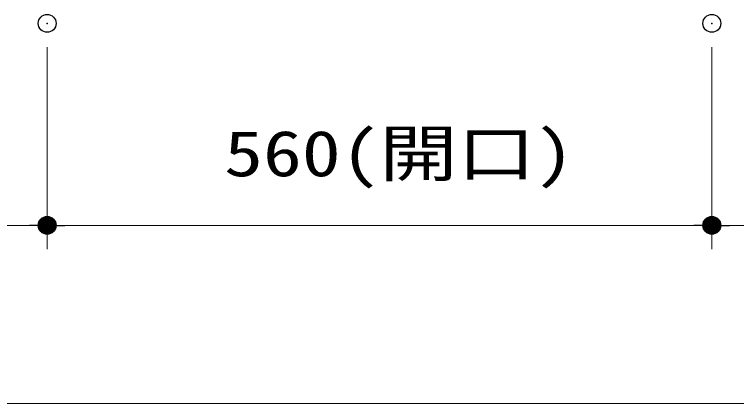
# Model space of a CAD drawing. Units: millimetres, scale not verified. Extents: x -9797 to 9797, y -4555 to 4555.
# Drawn here: x -5847 to -5238, y 610 to 938 of the extents above; entities that cross this region are included whole.
import ezdxf
from ezdxf.enums import TextEntityAlignment as Align

# ---------------------------------------------------------------- set-up
doc = ezdxf.new("R2010")
doc.units = ezdxf.units.MM
doc.header["$LTSCALE"] = 30
doc.header["$PDMODE"] = 32
doc.header["$PDSIZE"] = 15
for name, color, linetype, lineweight in [('0-0_0', 7, 'Continuous', 25), ('0-2_寸法ﾚｲﾔｰ', 30, 'Continuous', 13), ('0-3_DEFPOINTS', 7, 'Continuous', 25)]:
    doc.layers.add(name, color=color, linetype=linetype, lineweight=lineweight)
doc.styles.add('ＭＳ ゴシック', font='')
doc.styles.get('ＭＳ ゴシック').set_extended_font_data('MS Gothic')

# ---------------------------------------------------------------- blocks, each defined once
blk = doc.blocks.new('_DOT')
at = {"layer": '0-0_0', "color": 30}
blk.add_line((-15, 0), (-30, 0), dxfattribs=at)
for points in [[(0, 0), (-9.56, 11.56), (-8.04, 12.66)], [(0, 0), (-8.04, 12.66), (-6.39, 13.57)], [(0, 0), (-6.39, 13.57), (-4.64, 14.27)], [(0, 0), (-4.64, 14.27), (-2.81, 14.73)], [(0, 0), (-2.81, 14.73), (-0.94, 14.97)], [(0, 0), (-0.94, 14.97), (0.94, 14.97)], [(0, 0), (0.94, 14.97), (2.81, 14.73)], [(0, 0), (2.81, 14.73), (4.64, 14.27)], [(0, 0), (4.64, 14.27), (6.39, 13.57)], [(0, 0), (6.39, 13.57), (8.04, 12.66)], [(0, 0), (8.04, 12.66), (9.56, 11.56)], [(0, 0), (-15, 0), (-14.88, 1.88)], [(0, 0), (-14.88, -1.88), (-15, 0)], [(0, 0), (-14.88, 1.88), (-14.53, 3.73)], [(0, 0), (-14.53, -3.73), (-14.88, -1.88)], [(0, 0), (-14.53, 3.73), (-13.95, 5.52)], [(0, 0), (-13.95, -5.52), (-14.53, -3.73)], [(0, 0), (-13.95, 5.52), (-13.14, 7.23)], [(0, 0), (-13.14, -7.23), (-13.95, -5.52)], [(0, 0), (-13.14, 7.23), (-12.14, 8.82)], [(0, 0), (-12.14, -8.82), (-13.14, -7.23)], [(0, 0), (-12.14, 8.82), (-10.93, 10.27)], [(0, 0), (-10.93, -10.27), (-12.14, -8.82)], [(0, 0), (-10.93, 10.27), (-9.56, 11.56)], [(0, 0), (-9.56, -11.56), (-10.93, -10.27)], [(0, 0), (-8.04, -12.66), (-9.56, -11.56)], [(0, 0), (-6.39, -13.57), (-8.04, -12.66)], [(0, 0), (-4.64, -14.27), (-6.39, -13.57)], [(0, 0), (-2.81, -14.73), (-4.64, -14.27)], [(0, 0), (-0.94, -14.97), (-2.81, -14.73)], [(0, 0), (0.94, -14.97), (-0.94, -14.97)], [(0, 0), (9.56, 11.56), (10.93, 10.27)], [(0, 0), (10.93, 10.27), (12.14, 8.82)], [(0, 0), (12.14, 8.82), (13.14, 7.23)], [(0, 0), (13.14, 7.23), (13.95, 5.52)], [(0, 0), (13.95, 5.52), (14.53, 3.73)], [(0, 0), (14.53, 3.73), (14.88, 1.88)], [(0, 0), (14.88, 1.88), (15, 0)], [(0, 0), (2.81, -14.73), (0.94, -14.97)], [(0, 0), (4.64, -14.27), (2.81, -14.73)], [(0, 0), (6.39, -13.57), (4.64, -14.27)], [(0, 0), (8.04, -12.66), (6.39, -13.57)], [(0, 0), (9.56, -11.56), (8.04, -12.66)], [(0, 0), (10.93, -10.27), (9.56, -11.56)], [(0, 0), (12.14, -8.82), (10.93, -10.27)], [(0, 0), (13.14, -7.23), (12.14, -8.82)], [(0, 0), (13.95, -5.52), (13.14, -7.23)], [(0, 0), (14.53, -3.73), (13.95, -5.52)], [(0, 0), (14.88, -1.88), (14.53, -3.73)], [(0, 0), (15, 0), (14.88, -1.88)]]:
    blk.add_solid(points, dxfattribs=at)

msp = doc.modelspace()

# ---------------------------------------------------------------- linework, layer by layer
at = {"layer": '0-2_寸法ﾚｲﾔｰ'}
for p, q in [((-5819.06, 910), (-5819.06, 740)), ((-5819.06, 910), (-5819.06, 740)), ((-5259.06, 910), (-5259.06, 740)), ((-5259.06, 910), (-5259.06, 740)), ((-6600.56, 760), (-5834.06, 760)), ((-5274.06, 760), (-5804.06, 760)), ((-5089.06, 760), (-5244.06, 760)), ((-7459.06, 610), (-5089.06, 610))]:
    msp.add_line(p, q, dxfattribs=at)
at = {"layer": '0-3_DEFPOINTS'}
for p in [(-5819.06, 930), (-5259.06, 930), (-5819.06, 760), (-5259.06, 760)]:
    msp.add_point(p, dxfattribs=at)

# ---------------------------------------------------------------- block references
at = {"layer": '0-2_寸法ﾚｲﾔｰ', "xscale": 0.5, "yscale": 0.5}
for p in [(-5819.06, 760), (-5259.06, 760)]:
    msp.add_blockref('_DOT', p, dxfattribs=at)
at = {"layer": '0-2_寸法ﾚｲﾔｰ', "xscale": 0.5, "yscale": 0.5, "rotation": 180}
for p in [(-5819.06, 760), (-5259.06, 760)]:
    msp.add_blockref('_DOT', p, dxfattribs=at)

# ---------------------------------------------------------------- texts
at = {"layer": '0-2_寸法ﾚｲﾔｰ', "style": 'ＭＳ ゴシック', "width": 1.25}
msp.add_text('560(開口)', height=38.49, dxfattribs=at).set_placement((-5669.92, 789.74), align=Align.BOTTOM_LEFT)

doc.saveas('drawing.dxf')
